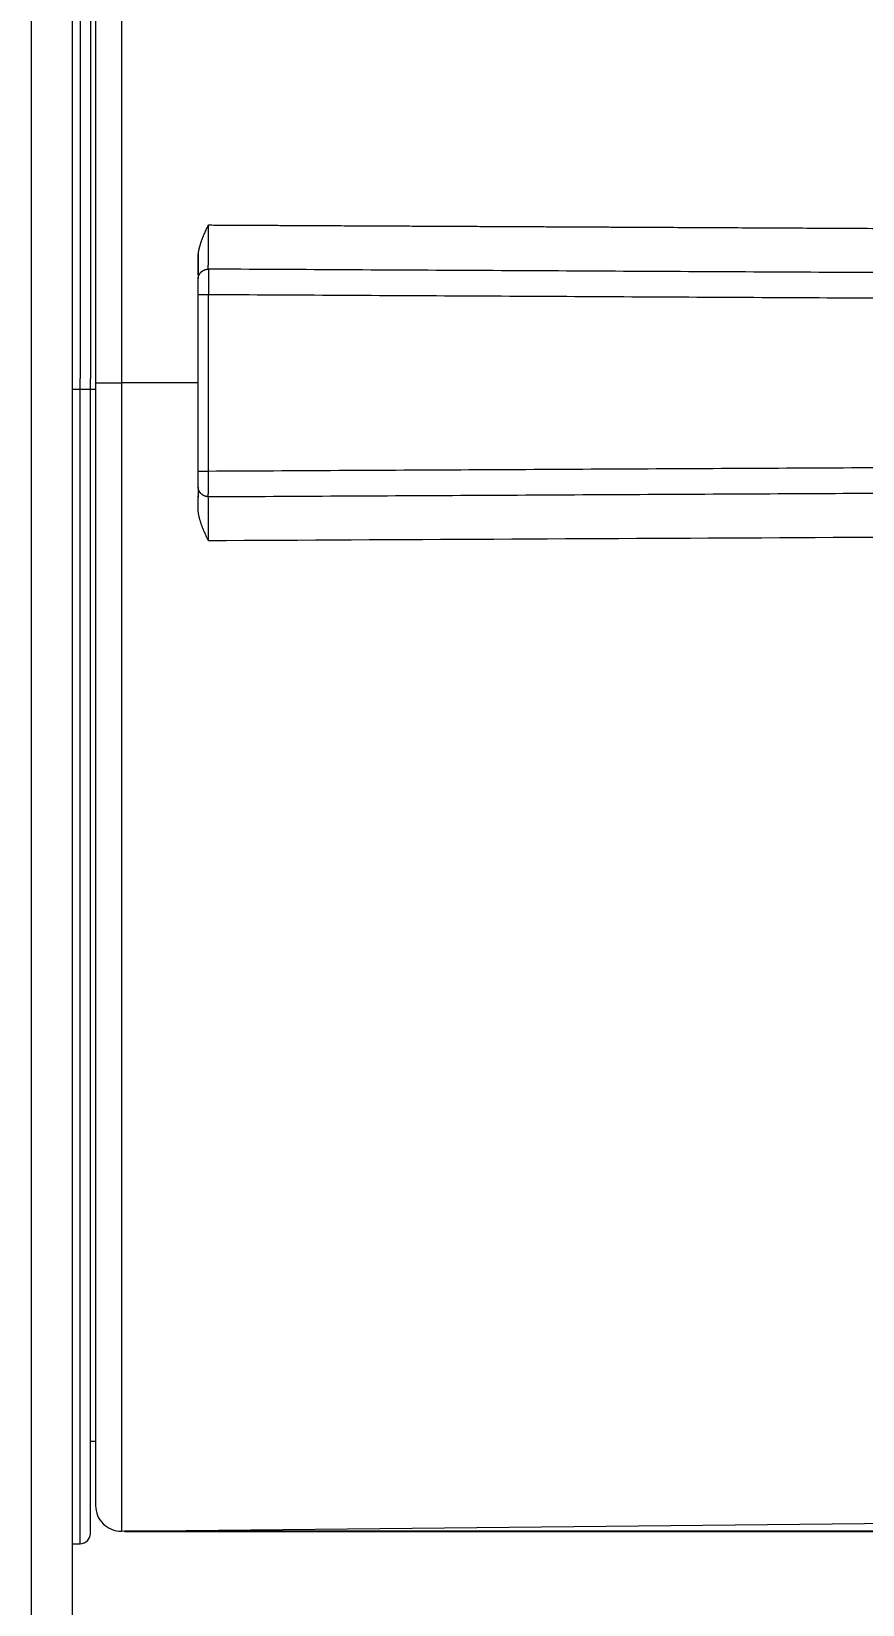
# Model space of a CAD drawing. Header units: millimetres. Extents: x 15137 to 17513, y -10160 to -6800.
# Drawn here: x 16289.79 to 16306.02, y -7789.58 to -7758.89 of the extents above; entities that cross this region are included whole.
import ezdxf

# ---------------------------------------------------------------- set-up
doc = ezdxf.new("R2010")
doc.units = ezdxf.units.MM
doc.styles.add('ARIAL', font='arial.ttf')
doc.dimstyles.get("Standard").update_dxf_attribs({"dimtxt": 15, "dimasz": 15, "dimexe": 0.18, "dimexo": 0.0625, "dimgap": 4, "dimtad": 0, "dimdec": 1, "dimdsep": 46, "dimtxsty": 'ARIAL', "dimcen": 0, "dimclrd": 5, "dimclre": 5, "dimclrt": 5, "dimadec": 0, "dimazin": 0, "dimtfac": 1, "dimtdec": 1, "dimtofl": 0, "dimtmove": 0, "dimatfit": 3, "dimfxl": 1, "dimtolj": 1, "dimtzin": 0, "dimarcsym": 0})

# ---------------------------------------------------------------- blocks, each defined once
blk = doc.blocks.new('*D83')
at = {"color": 5, "lineweight": -2, "transparency": 16777216}
for p, q in [((16291.613, -7743.337), (16345.028, -7743.337)), ((16344.848, -7758.337), (16344.848, -7773.15)), ((16291.613, -7788.15), (16345.028, -7788.15)), ((16344.848, -7788.15), (16344.848, -7803.15))]:
    blk.add_line(p, q, dxfattribs=at)
at = {"color": 5, "transparency": 16777216}
for points in [[(16342.348, -7758.337), (16347.348, -7758.337), (16344.848, -7743.337)], [(16342.348, -7773.15), (16347.348, -7773.15), (16344.848, -7788.15)]]:
    blk.add_solid(points, dxfattribs=at)
at = {"layer": 'Defpoints', "color": 0, "transparency": 16777216}
for p in [(16291.551, -7743.337), (16291.551, -7788.15), (16344.848, -7788.15)]:
    blk.add_point(p, dxfattribs=at)
at = {"color": 5, "transparency": 16777216, "insert": (16344.848, -7826.949), "char_height": 15, "attachment_point": 5, "rotation": 90, "style": 'ARIAL'}
blk.add_mtext('\\A1;44.8', dxfattribs=at)

msp = doc.modelspace()

# ---------------------------------------------------------------- linework, layer by layer
at = {"linetype": 'Continuous', "lineweight": 13}
for p, q in [((16289.794, -7813.89), (16289.794, -7728.19)), ((16291.551, -7743.337), (16291.551, -7765.743)), ((16290.744, -7743.395), (16290.744, -7765.655)), ((16290.744, -7765.871), (16290.744, -7765.655)), ((16291.046, -7765.743), (16291.551, -7765.743)), ((16293.046, -7765.743), (16291.551, -7765.743)), ((16291.551, -7765.743), (16291.551, -7788.15)), ((16290.744, -7765.871), (16290.594, -7765.871)), ((16290.744, -7788.395), (16290.744, -7765.871)), ((16291.046, -7765.873), (16290.944, -7765.873))]:
    msp.add_line(p, q, dxfattribs=at)
at = {"linetype": 'Continuous', "lineweight": 18}
for p, q in [((16290.594, -7813.89), (16290.594, -7728.19)), ((16290.944, -7743.595), (16290.944, -7765.657)), ((16291.046, -7743.837), (16291.046, -7765.743)), ((16293.046, -7767.463), (16293.046, -7764.024)), ((16290.944, -7765.871), (16290.944, -7765.657)), ((16291.046, -7765.743), (16291.046, -7787.65)), ((16290.944, -7788.195), (16290.944, -7765.871)), ((16290.944, -7786.395), (16291.046, -7786.395)), ((16291.551, -7788.15), (16315.553, -7787.899)), ((16290.594, -7788.395), (16290.744, -7788.395))]:
    msp.add_line(p, q, dxfattribs=at)
for centre, radius, start, end in [((16291.546, -7787.65), 0.5, 180, 270.6), ((16290.744, -7788.195), 0.2, 270, 0)]:
    msp.add_arc(centre, radius, start, end, dxfattribs=at)
at = {"linetype": 'Continuous', "lineweight": 13}
msp.add_ellipse((16290.744, -7765.871), major_axis=(-0.2, 0), ratio=0.001071, start_param=3.141593, end_param=4.712389, dxfattribs=at)
at = {"linetype": 'Continuous', "lineweight": 18}
for points, knots in [([(16293.046, -7763.309), (16293.046, -7763.305), (16293.046, -7763.296), (16293.046, -7763.284), (16293.047, -7763.272), (16293.048, -7763.259), (16293.049, -7763.246), (16293.05, -7763.233), (16293.052, -7763.219), (16293.054, -7763.206), (16293.056, -7763.192), (16293.058, -7763.178), (16293.061, -7763.164), (16293.064, -7763.149), (16293.067, -7763.135), (16293.071, -7763.12), (16293.074, -7763.105), (16293.078, -7763.09), (16293.083, -7763.074), (16293.087, -7763.059), (16293.092, -7763.043), (16293.097, -7763.027), (16293.102, -7763.01), (16293.107, -7762.994), (16293.113, -7762.977), (16293.119, -7762.96), (16293.125, -7762.943), (16293.132, -7762.926), (16293.139, -7762.908), (16293.146, -7762.889), (16293.156, -7762.866), (16293.169, -7762.837), (16293.184, -7762.801), (16293.203, -7762.76), (16293.224, -7762.713), (16293.24, -7762.68), (16293.248, -7762.662)], [0, 0, 0, 0, 0.017707, 0.035729, 0.054074, 0.072748, 0.091758, 0.11111, 0.130809, 0.150862, 0.171274, 0.192049, 0.213193, 0.234709, 0.256603, 0.278878, 0.301537, 0.324586, 0.348026, 0.371862, 0.396097, 0.420732, 0.445773, 0.47122, 0.497077, 0.523346, 0.550029, 0.577129, 0.604648, 0.632588, 0.669145, 0.715567, 0.771861, 0.83803, 0.914076, 1, 1, 1, 1]), ([(16293.051, -7763.206), (16293.05, -7763.25), (16293.048, -7763.394), (16293.046, -7763.541), (16293.046, -7763.603), (16293.046, -7763.617)], [0, 0, 0, 0, 0.226459, 0.794761, 1, 1, 1, 1]), ([(16293.046, -7763.638), (16293.046, -7763.63), (16293.046, -7763.59), (16293.046, -7763.497), (16293.046, -7763.378), (16293.046, -7763.309)], [0, 0, 0, 0, 0.113695, 0.556848, 1, 1, 1, 1]), ([(16293.247, -7763.524), (16293.247, -7763.524), (16293.248, -7763.527), (16293.248, -7763.54), (16293.249, -7763.55), (16293.249, -7763.575), (16293.25, -7763.59), (16293.25, -7763.627), (16293.25, -7763.647), (16293.251, -7763.694), (16293.251, -7763.719), (16293.251, -7763.774), (16293.251, -7763.803), (16293.251, -7763.863), (16293.251, -7763.894), (16293.25, -7763.959), (16293.25, -7763.991), (16293.249, -7764.024)], [0, 0, 0, 0, 0.125, 0.125, 0.25, 0.25, 0.375, 0.375, 0.5, 0.5, 0.625, 0.625, 0.75, 0.75, 0.875, 0.875, 1, 1, 1, 1]), ([(16293.046, -7767.763), (16293.046, -7767.763), (16293.046, -7767.761), (16293.046, -7767.753), (16293.046, -7767.741), (16293.046, -7767.725), (16293.046, -7767.703), (16293.046, -7767.674), (16293.046, -7767.636), (16293.046, -7767.589), (16293.046, -7767.531), (16293.046, -7767.487), (16293.046, -7767.463)], [0, 0, 0, 0, 0.096793, 0.19715, 0.297506, 0.397862, 0.498218, 0.598575, 0.698931, 0.799287, 0.899644, 1, 1, 1, 1]), ([(16293.247, -7767.963), (16293.247, -7767.963), (16293.247, -7767.963), (16293.247, -7767.963), (16293.247, -7767.963), (16293.247, -7767.963), (16293.247, -7767.963), (16293.247, -7767.963), (16293.247, -7767.963), (16293.247, -7767.963), (16293.247, -7767.963), (16293.247, -7767.963), (16293.247, -7767.963), (16293.247, -7767.962), (16293.247, -7767.962), (16293.247, -7767.962), (16293.247, -7767.962), (16293.247, -7767.962), (16293.247, -7767.962), (16293.247, -7767.962), (16293.247, -7767.962), (16293.247, -7767.962), (16293.247, -7767.961), (16293.247, -7767.961), (16293.247, -7767.961), (16293.247, -7767.961), (16293.247, -7767.961), (16293.247, -7767.961), (16293.247, -7767.96), (16293.247, -7767.96), (16293.247, -7767.96), (16293.247, -7767.96), (16293.247, -7767.96), (16293.247, -7767.959), (16293.247, -7767.959), (16293.247, -7767.959), (16293.247, -7767.959), (16293.247, -7767.958), (16293.247, -7767.958), (16293.247, -7767.958), (16293.247, -7767.958), (16293.247, -7767.957), (16293.247, -7767.957), (16293.247, -7767.957), (16293.247, -7767.956), (16293.247, -7767.956), (16293.247, -7767.956), (16293.247, -7767.955), (16293.247, -7767.955), (16293.247, -7767.955), (16293.247, -7767.954), (16293.247, -7767.954), (16293.247, -7767.954), (16293.247, -7767.953), (16293.247, -7767.953), (16293.247, -7767.952), (16293.247, -7767.952), (16293.247, -7767.951), (16293.247, -7767.951), (16293.247, -7767.951), (16293.247, -7767.95), (16293.247, -7767.95), (16293.247, -7767.949), (16293.247, -7767.949), (16293.247, -7767.949), (16293.247, -7767.948), (16293.247, -7767.948), (16293.247, -7767.947), (16293.247, -7767.947), (16293.247, -7767.946), (16293.247, -7767.946), (16293.247, -7767.945), (16293.247, -7767.945), (16293.247, -7767.944), (16293.247, -7767.944), (16293.247, -7767.943), (16293.247, -7767.942), (16293.247, -7767.942), (16293.247, -7767.941), (16293.247, -7767.941), (16293.247, -7767.94), (16293.247, -7767.939), (16293.247, -7767.939), (16293.247, -7767.938), (16293.247, -7767.938), (16293.247, -7767.937), (16293.247, -7767.937), (16293.247, -7767.936), (16293.247, -7767.935), (16293.247, -7767.934), (16293.247, -7767.934), (16293.247, -7767.933), (16293.247, -7767.933), (16293.247, -7767.932), (16293.247, -7767.931), (16293.247, -7767.93), (16293.247, -7767.93), (16293.247, -7767.929), (16293.247, -7767.929), (16293.247, -7767.928), (16293.247, -7767.927), (16293.247, -7767.926), (16293.247, -7767.926), (16293.247, -7767.925), (16293.247, -7767.924), (16293.247, -7767.923), (16293.247, -7767.923), (16293.247, -7767.922), (16293.247, -7767.921), (16293.247, -7767.92), (16293.247, -7767.919), (16293.247, -7767.918), (16293.247, -7767.918), (16293.247, -7767.917), (16293.247, -7767.916), (16293.247, -7767.915), (16293.247, -7767.915), (16293.247, -7767.913), (16293.247, -7767.913), (16293.247, -7767.912), (16293.247, -7767.911), (16293.247, -7767.91), (16293.247, -7767.909), (16293.248, -7767.908), (16293.248, -7767.908), (16293.248, -7767.906), (16293.248, -7767.906), (16293.248, -7767.905), (16293.248, -7767.904), (16293.248, -7767.903), (16293.248, -7767.902), (16293.248, -7767.901), (16293.248, -7767.9), (16293.248, -7767.899), (16293.248, -7767.898), (16293.248, -7767.897), (16293.248, -7767.896), (16293.248, -7767.895), (16293.248, -7767.895), (16293.248, -7767.893), (16293.248, -7767.893), (16293.248, -7767.891), (16293.248, -7767.891), (16293.248, -7767.889), (16293.248, -7767.888), (16293.248, -7767.887), (16293.248, -7767.886), (16293.248, -7767.885), (16293.248, -7767.884), (16293.248, -7767.883), (16293.248, -7767.882), (16293.248, -7767.881), (16293.248, -7767.88), (16293.248, -7767.879), (16293.248, -7767.878), (16293.248, -7767.876), (16293.248, -7767.876), (16293.248, -7767.874), (16293.248, -7767.873), (16293.248, -7767.872), (16293.248, -7767.871), (16293.248, -7767.87), (16293.248, -7767.869), (16293.248, -7767.867), (16293.248, -7767.867), (16293.248, -7767.865), (16293.248, -7767.864), (16293.248, -7767.863), (16293.248, -7767.862), (16293.248, -7767.86), (16293.248, -7767.86), (16293.248, -7767.858), (16293.248, -7767.857), (16293.248, -7767.856), (16293.248, -7767.855), (16293.248, -7767.853), (16293.248, -7767.852), (16293.248, -7767.851), (16293.248, -7767.85), (16293.248, -7767.848), (16293.248, -7767.847), (16293.248, -7767.846), (16293.248, -7767.845), (16293.248, -7767.843), (16293.248, -7767.842), (16293.248, -7767.841), (16293.248, -7767.84), (16293.248, -7767.838), (16293.248, -7767.837), (16293.248, -7767.836), (16293.248, -7767.835), (16293.248, -7767.833), (16293.248, -7767.832), (16293.248, -7767.83), (16293.248, -7767.829), (16293.248, -7767.828), (16293.248, -7767.827), (16293.248, -7767.825), (16293.248, -7767.824), (16293.248, -7767.822), (16293.248, -7767.821), (16293.248, -7767.819), (16293.248, -7767.819), (16293.248, -7767.817), (16293.248, -7767.816), (16293.248, -7767.814), (16293.248, -7767.813), (16293.248, -7767.811), (16293.248, -7767.81), (16293.248, -7767.808), (16293.248, -7767.807), (16293.248, -7767.806), (16293.248, -7767.805), (16293.248, -7767.803), (16293.248, -7767.802), (16293.248, -7767.8), (16293.248, -7767.799), (16293.248, -7767.797), (16293.248, -7767.796), (16293.248, -7767.794), (16293.248, -7767.793), (16293.248, -7767.791), (16293.248, -7767.79), (16293.248, -7767.788), (16293.248, -7767.787), (16293.248, -7767.785), (16293.248, -7767.784), (16293.248, -7767.782), (16293.248, -7767.781), (16293.248, -7767.779), (16293.248, -7767.778), (16293.248, -7767.776), (16293.248, -7767.775), (16293.248, -7767.773), (16293.248, -7767.772), (16293.248, -7767.77), (16293.248, -7767.769), (16293.248, -7767.767), (16293.248, -7767.766), (16293.248, -7767.764), (16293.248, -7767.763), (16293.248, -7767.761), (16293.248, -7767.76), (16293.248, -7767.757), (16293.248, -7767.756), (16293.248, -7767.754), (16293.248, -7767.753), (16293.248, -7767.751), (16293.248, -7767.75), (16293.248, -7767.748), (16293.248, -7767.747), (16293.248, -7767.745), (16293.248, -7767.744), (16293.248, -7767.741), (16293.248, -7767.74), (16293.248, -7767.738), (16293.248, -7767.737), (16293.248, -7767.735), (16293.248, -7767.734), (16293.248, -7767.732), (16293.248, -7767.731), (16293.248, -7767.728), (16293.248, -7767.727), (16293.248, -7767.725), (16293.248, -7767.724), (16293.249, -7767.722), (16293.249, -7767.721), (16293.249, -7767.718), (16293.249, -7767.717), (16293.249, -7767.715), (16293.249, -7767.714), (16293.249, -7767.712), (16293.249, -7767.71), (16293.249, -7767.708), (16293.249, -7767.707), (16293.249, -7767.705), (16293.249, -7767.704), (16293.249, -7767.701), (16293.249, -7767.7), (16293.249, -7767.698), (16293.249, -7767.697), (16293.249, -7767.694), (16293.249, -7767.693), (16293.249, -7767.691), (16293.249, -7767.69), (16293.249, -7767.687), (16293.249, -7767.686), (16293.249, -7767.684), (16293.249, -7767.683), (16293.249, -7767.68), (16293.249, -7767.679), (16293.249, -7767.677), (16293.249, -7767.676), (16293.249, -7767.673), (16293.249, -7767.672), (16293.249, -7767.67), (16293.249, -7767.669), (16293.249, -7767.666), (16293.249, -7767.665), (16293.249, -7767.663), (16293.249, -7767.661), (16293.249, -7767.659), (16293.249, -7767.658), (16293.249, -7767.655), (16293.249, -7767.654), (16293.249, -7767.652), (16293.249, -7767.651), (16293.249, -7767.648), (16293.249, -7767.647), (16293.249, -7767.645), (16293.249, -7767.643), (16293.249, -7767.641), (16293.249, -7767.64), (16293.249, -7767.637), (16293.249, -7767.636), (16293.249, -7767.634), (16293.249, -7767.632), (16293.249, -7767.63), (16293.249, -7767.629), (16293.249, -7767.626), (16293.249, -7767.625), (16293.249, -7767.623), (16293.249, -7767.621), (16293.249, -7767.619), (16293.249, -7767.618), (16293.249, -7767.615), (16293.249, -7767.614), (16293.249, -7767.611), (16293.249, -7767.61), (16293.249, -7767.608), (16293.249, -7767.606), (16293.249, -7767.604), (16293.249, -7767.603), (16293.249, -7767.6), (16293.249, -7767.599), (16293.249, -7767.596), (16293.249, -7767.595), (16293.249, -7767.593), (16293.249, -7767.591), (16293.249, -7767.589), (16293.249, -7767.588), (16293.249, -7767.585), (16293.249, -7767.584), (16293.249, -7767.581), (16293.249, -7767.58), (16293.249, -7767.577), (16293.249, -7767.576), (16293.249, -7767.574), (16293.249, -7767.572), (16293.249, -7767.57), (16293.249, -7767.569), (16293.249, -7767.566), (16293.249, -7767.565), (16293.249, -7767.562), (16293.249, -7767.561), (16293.249, -7767.558), (16293.249, -7767.557), (16293.249, -7767.555), (16293.249, -7767.553), (16293.249, -7767.551), (16293.249, -7767.549), (16293.249, -7767.547), (16293.249, -7767.546), (16293.249, -7767.543), (16293.249, -7767.542), (16293.249, -7767.539), (16293.249, -7767.538), (16293.249, -7767.535), (16293.249, -7767.534), (16293.249, -7767.531), (16293.249, -7767.53), (16293.249, -7767.528), (16293.249, -7767.526), (16293.249, -7767.524), (16293.249, -7767.522), (16293.249, -7767.52), (16293.249, -7767.518), (16293.249, -7767.516), (16293.249, -7767.515), (16293.249, -7767.512), (16293.249, -7767.511), (16293.249, -7767.508), (16293.249, -7767.507), (16293.249, -7767.504), (16293.249, -7767.503), (16293.249, -7767.5), (16293.249, -7767.499), (16293.249, -7767.496), (16293.249, -7767.495), (16293.249, -7767.492), (16293.249, -7767.491), (16293.249, -7767.489), (16293.249, -7767.487), (16293.249, -7767.485), (16293.249, -7767.483), (16293.249, -7767.481), (16293.249, -7767.479), (16293.249, -7767.477), (16293.249, -7767.476), (16293.249, -7767.473), (16293.249, -7767.472), (16293.249, -7767.469), (16293.249, -7767.468), (16293.249, -7767.465), (16293.249, -7767.464), (16293.249, -7767.463), (16293.249, -7767.463), (16293.249, -7767.463), (16293.249, -7767.463), (16293.249, -7767.463), (16293.249, -7767.463)], [0, 0, 0, 0, 0.004977, 0.004977, 0.004977, 0.009954, 0.009954, 0.009954, 0.014933, 0.014933, 0.019912, 0.019912, 0.024893, 0.024893, 0.029875, 0.029875, 0.034858, 0.034858, 0.039841, 0.039841, 0.044824, 0.044824, 0.049808, 0.049808, 0.054791, 0.054791, 0.059774, 0.059774, 0.064757, 0.064757, 0.069738, 0.069738, 0.074719, 0.074719, 0.079699, 0.079699, 0.084678, 0.084678, 0.089655, 0.089655, 0.09463, 0.09463, 0.099607, 0.099607, 0.104584, 0.104584, 0.109562, 0.109562, 0.114542, 0.114542, 0.119521, 0.119521, 0.124502, 0.124502, 0.129483, 0.129483, 0.134464, 0.134464, 0.139446, 0.139446, 0.144427, 0.144427, 0.149409, 0.149409, 0.15439, 0.15439, 0.15937, 0.15937, 0.164351, 0.164351, 0.16933, 0.16933, 0.174309, 0.174309, 0.179288, 0.179288, 0.184268, 0.184268, 0.189248, 0.189248, 0.19423, 0.19423, 0.199212, 0.199212, 0.204194, 0.204194, 0.209177, 0.209177, 0.214159, 0.214159, 0.219142, 0.219142, 0.224124, 0.224124, 0.229106, 0.229106, 0.234087, 0.234087, 0.239068, 0.239068, 0.244047, 0.244047, 0.249026, 0.249026, 0.254004, 0.254004, 0.258981, 0.258981, 0.26396, 0.26396, 0.26894, 0.26894, 0.27392, 0.27392, 0.278901, 0.278901, 0.283882, 0.283882, 0.288864, 0.288864, 0.293846, 0.293846, 0.298827, 0.298827, 0.303809, 0.303809, 0.30879, 0.30879, 0.313771, 0.313771, 0.318751, 0.318751, 0.323731, 0.323731, 0.32871, 0.32871, 0.333687, 0.333687, 0.338664, 0.338664, 0.343643, 0.343643, 0.348622, 0.348622, 0.353602, 0.353602, 0.358582, 0.358582, 0.363563, 0.363563, 0.368545, 0.368545, 0.373526, 0.373526, 0.378508, 0.378508, 0.383489, 0.383489, 0.38847, 0.38847, 0.393451, 0.393451, 0.398431, 0.398431, 0.403411, 0.403411, 0.408389, 0.408389, 0.413366, 0.413366, 0.418343, 0.418343, 0.423318, 0.423318, 0.428295, 0.428295, 0.433273, 0.433273, 0.438251, 0.438251, 0.443231, 0.443231, 0.448211, 0.448211, 0.453191, 0.453191, 0.458172, 0.458172, 0.463153, 0.463153, 0.468134, 0.468134, 0.473115, 0.473115, 0.478096, 0.478096, 0.483076, 0.483076, 0.488056, 0.488056, 0.493034, 0.493034, 0.498012, 0.498012, 0.502989, 0.502989, 0.507965, 0.507965, 0.512939, 0.512939, 0.517913, 0.517913, 0.522889, 0.522889, 0.527865, 0.527865, 0.532843, 0.532843, 0.537821, 0.537821, 0.5428, 0.5428, 0.547779, 0.547779, 0.552759, 0.552759, 0.557739, 0.557739, 0.562719, 0.562719, 0.567699, 0.567699, 0.572678, 0.572678, 0.577657, 0.577657, 0.582636, 0.582636, 0.587614, 0.587614, 0.592591, 0.592591, 0.597567, 0.597567, 0.602542, 0.602542, 0.607515, 0.607515, 0.612487, 0.612487, 0.617458, 0.617458, 0.622428, 0.622428, 0.6274, 0.6274, 0.632374, 0.632374, 0.637349, 0.637349, 0.642326, 0.642326, 0.647303, 0.647303, 0.652281, 0.652281, 0.65726, 0.65726, 0.66224, 0.66224, 0.66722, 0.66722, 0.6722, 0.6722, 0.677181, 0.677181, 0.682161, 0.682161, 0.687141, 0.687141, 0.692121, 0.692121, 0.6971, 0.6971, 0.702079, 0.702079, 0.707057, 0.707057, 0.712034, 0.712034, 0.717009, 0.717009, 0.721984, 0.721984, 0.726957, 0.726957, 0.731928, 0.731928, 0.736899, 0.736899, 0.74187, 0.74187, 0.746843, 0.746843, 0.751817, 0.751817, 0.756791, 0.756791, 0.761766, 0.761766, 0.766742, 0.766742, 0.771718, 0.771718, 0.776695, 0.776695, 0.781672, 0.781672, 0.786648, 0.786648, 0.791625, 0.791625, 0.796601, 0.796601, 0.801577, 0.801577, 0.806552, 0.806552, 0.811527, 0.811527, 0.816501, 0.816501, 0.821474, 0.821474, 0.826446, 0.826446, 0.831416, 0.831416, 0.836385, 0.836385, 0.841353, 0.841353, 0.846319, 0.846319, 0.851284, 0.851284, 0.856246, 0.856246, 0.861207, 0.861207, 0.866167, 0.866167, 0.87113, 0.87113, 0.876096, 0.876096, 0.881064, 0.881064, 0.886034, 0.886034, 0.891006, 0.891006, 0.89598, 0.89598, 0.900956, 0.900956, 0.905933, 0.905933, 0.910911, 0.910911, 0.91589, 0.91589, 0.92087, 0.92087, 0.925851, 0.925851, 0.930832, 0.930832, 0.935813, 0.935813, 0.940794, 0.940794, 0.945775, 0.945775, 0.950756, 0.950756, 0.955736, 0.955736, 0.960715, 0.960715, 0.965693, 0.965693, 0.97067, 0.97067, 0.975645, 0.975645, 0.980619, 0.980619, 0.985591, 0.985591, 0.990561, 0.990561, 0.995526, 0.995526, 0.999268, 0.999268, 0.999908, 0.999908, 0.999992, 1, 1, 1, 1]), ([(16293.046, -7768.178), (16293.046, -7768.117), (16293.046, -7768.037), (16293.046, -7767.968), (16293.046, -7767.949)], [0, 0, 0, 0, 0.703421, 1, 1, 1, 1]), ([(16293.248, -7768.825), (16293.24, -7768.807), (16293.224, -7768.774), (16293.203, -7768.727), (16293.184, -7768.685), (16293.169, -7768.65), (16293.156, -7768.621), (16293.145, -7768.594), (16293.134, -7768.567), (16293.124, -7768.539), (16293.114, -7768.511), (16293.104, -7768.484), (16293.096, -7768.457), (16293.088, -7768.43), (16293.08, -7768.405), (16293.074, -7768.38), (16293.068, -7768.355), (16293.063, -7768.331), (16293.058, -7768.307), (16293.054, -7768.285), (16293.051, -7768.262), (16293.049, -7768.24), (16293.047, -7768.219), (16293.046, -7768.199), (16293.046, -7768.185), (16293.046, -7768.178)], [0, 0, 0, 0, 0.086196, 0.162402, 0.228621, 0.284852, 0.331101, 0.367372, 0.413157, 0.457804, 0.501325, 0.543729, 0.585028, 0.625232, 0.664357, 0.702415, 0.739421, 0.775394, 0.81035, 0.844311, 0.877296, 0.909331, 0.940441, 0.970653, 1, 1, 1, 1])]:
    msp.add_open_spline(points, degree=3, knots=knots, dxfattribs=at)
at = {"linetype": 'Continuous', "lineweight": 13}
for points, knots in [([(16293.247, -7763.524), (16293.247, -7763.524), (16293.247, -7763.503), (16293.247, -7763.413), (16293.248, -7763.272), (16293.248, -7763.081), (16293.248, -7762.869), (16293.248, -7762.725), (16293.248, -7762.662)], [0, 0, 0, 0, 0.180792, 0.342792, 0.509556, 0.691038, 0.866926, 1, 1, 1, 1]), ([(16293.248, -7768.825), (16293.248, -7768.767), (16293.248, -7768.636), (16293.248, -7768.44), (16293.248, -7768.249), (16293.248, -7768.092), (16293.247, -7767.987), (16293.247, -7767.963), (16293.247, -7767.963)], [0, 0, 0, 0, 0.123095, 0.281325, 0.447324, 0.626516, 0.810891, 1, 1, 1, 1])]:
    msp.add_open_spline(points, degree=3, knots=knots, dxfattribs=at)
for points, weights, degree, knots in [([(16293.248, -7762.662), (16294.309, -7762.667), (16295.371, -7762.673), (16298.898, -7762.69), (16301.364, -7762.703), (16306.118, -7762.727), (16308.407, -7762.739), (16312.314, -7762.759), (16313.932, -7762.767), (16315.551, -7762.775)], [1, 1.04491792841, 1.09185347711, 1.14089727342, 1.14089727342, 1.14089727342, 1.14089727342, 1.09185347711, 1.04491792841, 1], 3, [0, 0, 0, 0, 0.142809, 0.142809, 0.474447, 0.474447, 0.782292, 0.782292, 1, 1, 1, 1]), ([(16293.249, -7764.024), (16293.166, -7764.024), (16293.106, -7764.024), (16293.046, -7764.024), (16293.046, -7764.024)], [1, 0.922035339039, 1, 0.922035339039, 1], 2, [0, 0, 0, 0.5, 0.5, 1, 1, 1])]:
    msp.add_rational_spline(points, weights, degree=degree, knots=knots, dxfattribs=at)
at = {"linetype": 'Continuous', "lineweight": 18}
for points, weights, knots in [([(16293.046, -7763.724), (16293.046, -7763.641), (16293.105, -7763.582), (16293.164, -7763.524), (16293.247, -7763.524)], [1, 0.923377809787, 1, 0.923377809787, 1], [0, 0, 0, 0.5, 0.5, 1, 1, 1]), ([(16293.046, -7767.463), (16293.046, -7767.463), (16293.106, -7767.463), (16293.166, -7767.463), (16293.249, -7767.463)], [0.999618481399, 0.92222656737, 1, 0.922035339032, 1], [0, 0, 0, 0.499386, 0.499386, 1, 1, 1]), ([(16293.247, -7767.963), (16293.164, -7767.963), (16293.105, -7767.905), (16293.046, -7767.846), (16293.046, -7767.763)], [1, 0.92337780979, 1, 0.92337780979, 1], [0, 0, 0, 0.5, 0.5, 1, 1, 1])]:
    msp.add_rational_spline(points, weights, degree=2, knots=knots, dxfattribs=at)
for points, degree in [([(16293.046, -7763.617), (16293.046, -7763.707)], 1), ([(16313.587, -7763.631), (16293.247, -7763.524)], 1), ([(16293.046, -7764.024), (16293.046, -7764.01), (16293.046, -7763.982), (16293.046, -7763.944), (16293.046, -7763.908), (16293.046, -7763.874), (16293.046, -7763.841), (16293.046, -7763.808), (16293.046, -7763.777), (16293.046, -7763.75), (16293.046, -7763.73), (16293.046, -7763.724), (16293.046, -7763.724)], 3), ([(16293.046, -7767.78), (16293.045, -7767.816), (16293.047, -7767.975)], 2), ([(16293.247, -7767.963), (16313.587, -7767.856)], 1)]:
    msp.add_open_spline(points, degree=degree, dxfattribs=at)
at = {"linetype": 'Continuous', "lineweight": 13}
for points, degree in [([(16313.594, -7764.131), (16293.249, -7764.024)], 1), ([(16293.249, -7767.463), (16293.249, -7764.024)], 1), ([(16293.249, -7767.463), (16313.594, -7767.356)], 1), ([(16315.551, -7768.712), (16308.117, -7768.75), (16300.682, -7768.787), (16293.248, -7768.825)], 3)]:
    msp.add_open_spline(points, degree=degree, dxfattribs=at)

# ---------------------------------------------------------------- dimensions: what is measured, and where the dimension line sits
dim = msp.add_linear_dim(base=(16344.848, -7788.15), p1=(16291.551, -7743.337), p2=(16291.551, -7788.15), angle=90, dimstyle='Standard', override={"dimtfillclr": 7})
dim.commit()
dim.dimension.update_dxf_attribs({"geometry": '*D83', "text_midpoint": (16344.848, -7826.949)})

doc.saveas('drawing.dxf')
